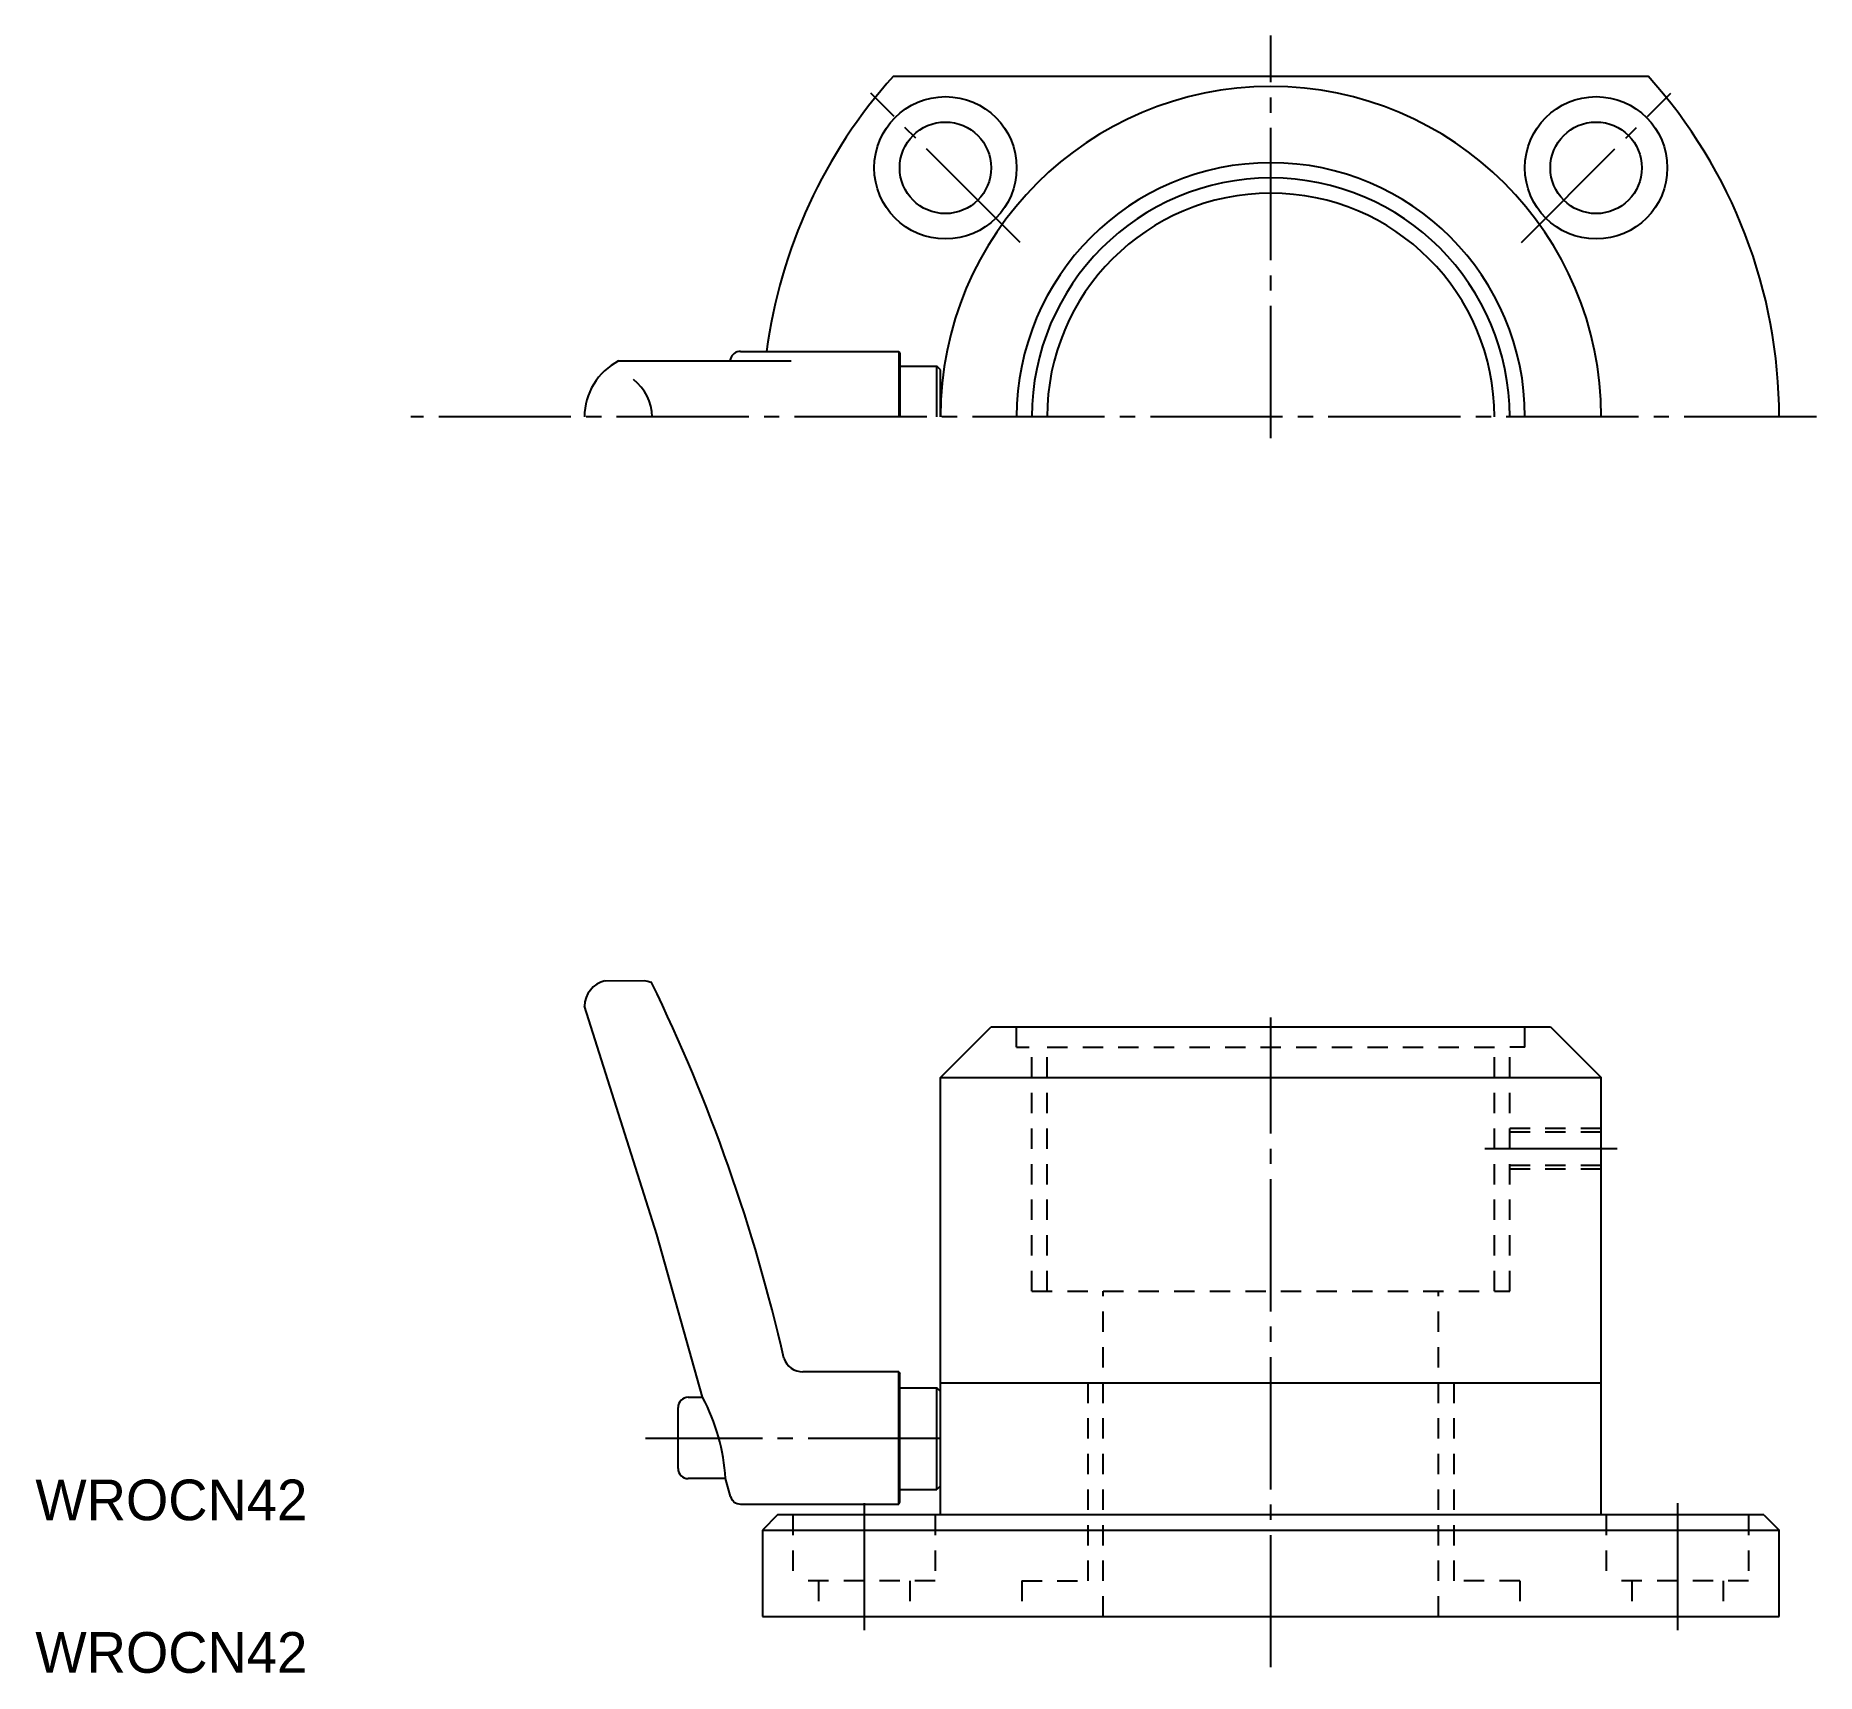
# Model space of a CAD drawing. Extents: x 649 to 824, y 734 to 895.
import ezdxf

# ---------------------------------------------------------------- set-up
doc = ezdxf.new("R2010")
doc.units = 0
doc.linetypes.add('CENTER', pattern=[17.5, 13, -1.5, 1.5, -1.5])
doc.linetypes.add('DASHED', pattern=[3.5, 2, -1.5])
doc.layers.get('0').update_dxf_attribs({"linetype": 'CONTINUOUS'})
doc.layers.add('CENTER', color=1, linetype='CENTER')

msp = doc.modelspace()

# ---------------------------------------------------------------- linework, layer by layer
at = {"color": 7, "linetype": 'CONTINUOUS'}
for p, q in [((733.43, 890.91), (807.66, 890.91)), ((718.37, 863.86), (733.96, 863.86)), ((733.96, 863.86), (734.04, 863.65)), ((733.96, 863.86), (733.96, 857.41)), ((734.04, 863.65), (734.04, 862.41)), ((706.39, 862.92), (717.35, 862.92)), ((717.41, 863.13), (717.35, 862.92)), ((717.35, 862.92), (723.38, 862.92)), ((734.04, 862.41), (737.68, 862.41)), ((734.04, 862.41), (734.04, 857.41)), ((738.04, 862.05), (737.68, 862.41)), ((737.68, 857.41), (737.68, 862.41)), ((738.04, 857.41), (738.04, 862.05)), ((708.9, 801.94), (705.06, 801.93)), ((710.16, 776.99), (703.04, 799.45)), ((738.04, 792.43), (743.04, 797.43)), ((743.04, 797.43), (798.04, 797.43)), ((798.04, 797.43), (803.04, 792.43)), ((738.04, 792.43), (803.04, 792.43)), ((738.04, 749.43), (738.04, 792.43)), ((803.04, 749.43), (803.04, 792.43)), ((714.66, 760.99), (710.16, 776.99)), ((733.96, 763.49), (724.53, 763.49)), ((733.96, 763.49), (734.04, 763.29)), ((733.96, 750.49), (733.96, 763.49)), ((734.04, 761.93), (734.04, 763.29)), ((734.04, 761.93), (737.68, 761.93)), ((734.04, 751.93), (734.04, 761.93)), ((738.04, 761.57), (737.68, 761.93)), ((737.68, 751.93), (737.68, 761.93)), ((738.04, 762.43), (803.04, 762.43)), ((713.24, 760.99), (714.66, 760.99)), ((712.24, 753.99), (712.24, 759.99)), ((716.91, 752.99), (713.24, 752.99)), ((717.41, 751.22), (716.91, 752.99)), ((734.04, 750.69), (734.04, 751.93)), ((734.04, 751.93), (737.68, 751.93)), ((738.04, 752.3), (737.68, 751.93)), ((718.37, 750.49), (733.96, 750.49)), ((733.96, 750.49), (734.04, 750.69)), ((722.04, 749.43), (720.54, 747.93)), ((720.54, 747.93), (820.54, 747.93)), ((720.54, 747.93), (720.54, 739.43)), ((819.04, 749.43), (722.04, 749.43)), ((819.04, 749.43), (820.54, 747.93)), ((820.54, 739.43), (820.54, 747.93)), ((720.54, 739.43), (820.54, 739.43))]:
    msp.add_line(p, q, dxfattribs=at)
at = {"color": 3, "linetype": 'DASHED'}
for p, q in [((745.54, 795.43), (745.54, 797.43)), ((795.54, 795.43), (795.54, 797.43)), ((745.54, 795.43), (746.79, 795.43)), ((747.04, 771.43), (747.04, 795.43)), ((748.54, 795.43), (792.54, 795.43)), ((748.54, 771.43), (748.54, 795.43)), ((792.54, 771.43), (792.54, 795.43)), ((795.54, 795.43), (794.04, 795.43)), ((794.04, 771.43), (794.04, 795.43)), ((803.04, 787.43), (794.04, 787.43)), ((803.04, 787.08), (794.04, 787.08)), ((803.04, 783.78), (794.04, 783.78)), ((803.04, 783.43), (794.04, 783.43)), ((747.04, 771.43), (794.04, 771.43)), ((754.04, 739.43), (754.04, 771.43)), ((787.04, 739.43), (787.04, 771.43)), ((752.54, 762.43), (752.54, 742.93)), ((788.54, 762.43), (788.54, 742.93)), ((723.54, 749.43), (723.54, 742.93)), ((737.54, 749.43), (737.54, 742.93)), ((803.54, 749.43), (803.54, 742.93)), ((817.54, 749.43), (817.54, 742.93)), ((737.54, 742.93), (723.54, 742.93)), ((726.04, 742.93), (726.04, 739.43)), ((735.04, 742.93), (735.04, 739.43)), ((746.04, 742.93), (752.54, 742.93)), ((746.04, 742.93), (746.04, 739.43)), ((795.04, 742.93), (788.54, 742.93)), ((795.04, 742.93), (795.04, 739.43)), ((817.54, 742.93), (803.54, 742.93)), ((806.04, 742.93), (806.04, 739.43)), ((815.04, 742.93), (815.04, 739.43))]:
    msp.add_line(p, q, dxfattribs=at)
at = {"color": 1, "linetype": 'CENTER'}
for p, q in [((730.54, 750.57), (730.54, 738.08)), ((810.54, 750.57), (810.54, 738.08))]:
    msp.add_line(p, q, dxfattribs=at)
at = {"color": 7, "linetype": 'CONTINUOUS'}
for centre, radius in [((738.54, 881.91), 7), ((802.54, 881.91), 7), ((738.54, 881.91), 4.5), ((802.54, 881.91), 4.5)]:
    msp.add_circle(centre, radius, dxfattribs=at)
for centre, radius, start, end in [((770.54, 857.41), 50, 137.9329, 172.5958), ((770.54, 857.41), 32.5, 0, 180), ((770.54, 857.41), 50, 0, 42.0671), ((770.54, 857.41), 25, 0, 180), ((770.54, 857.41), 23.5, 0, 180), ((770.54, 857.41), 22, 0, 180), ((718.37, 862.86), 1, 90, 164.2753), ((709.24, 857.41), 6.2, 117.3186, 180), ((705.09, 857.41), 4.6, 0, 53.0101), ((705.62, 799.42), 2.58, 102.6317, 179.2795), ((708.1, 795.99), 6, 75.017, 82.2759), ((555.61, 726.84), 171.3, 12.8123, 25.9457), ((724.53, 765.49), 2, 199.379, 270), ((713.24, 759.99), 1, 90, 180), ((697.23, 751.77), 19.72, 3.5609, 27.8886), ((713.24, 753.99), 1, 180, 270), ((718.37, 751.49), 1, 195.7247, 270)]:
    msp.add_arc(centre, radius, start, end, dxfattribs=at)
at = {"layer": 'CENTER', "color": 1, "linetype": 'CENTER'}
for p, q in [((770.54, 855.33), (770.54, 894.91)), ((745.88, 874.58), (731.2, 889.25)), ((795.2, 874.58), (809.88, 889.25)), ((824.2, 857.41), (685.95, 857.41)), ((770.54, 734.44), (770.54, 798.35)), ((804.6, 785.43), (790.65, 785.43)), ((738.04, 756.93), (709.05, 756.93))]:
    msp.add_line(p, q, dxfattribs=at)

# ---------------------------------------------------------------- texts
at = {"color": 7, "linetype": 'CONTINUOUS'}
for p in [(649.03, 748.9), (649.03, 733.9)]:
    msp.add_text('WROCN42', height=4, dxfattribs=at).set_placement(p)

doc.saveas('drawing.dxf')
